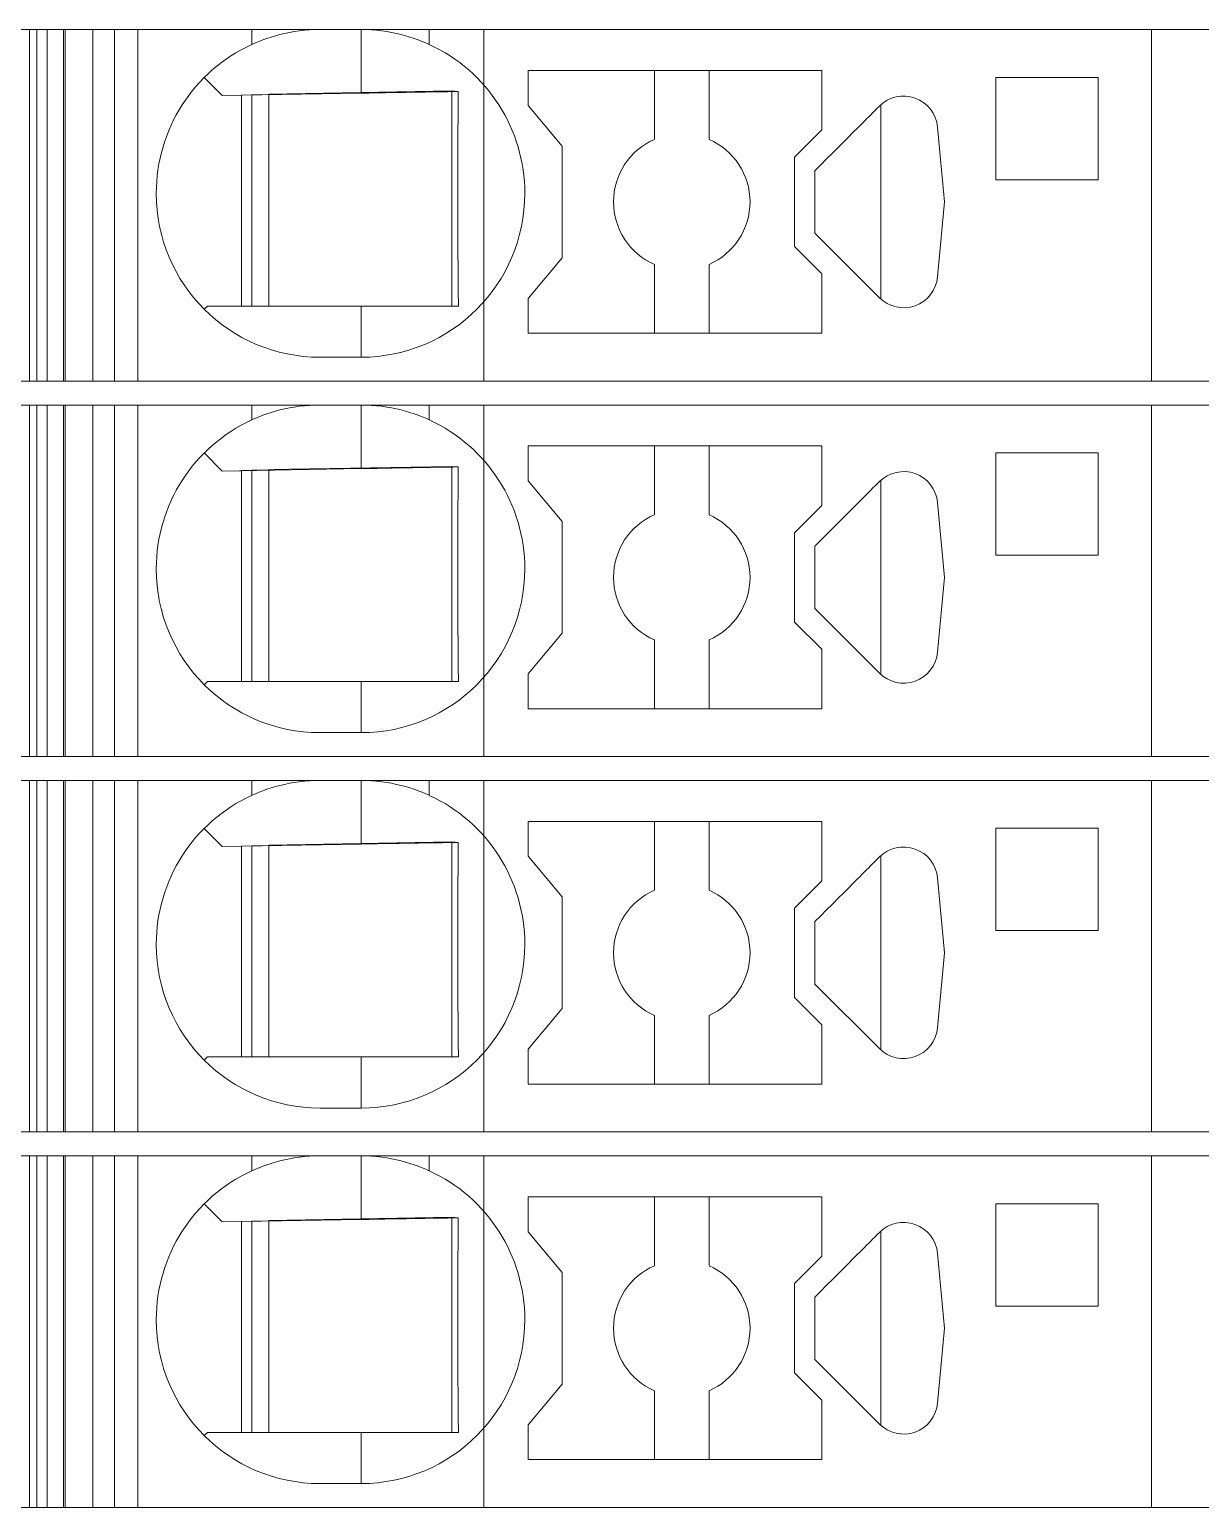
# Model space of a CAD drawing. Header units: millimetres. Extents: x 0 to 1680, y 0 to 1188.
# Drawn here: x 892.89 to 910.05, y 263.35 to 285 of the extents above; entities that cross this region are included whole.
import ezdxf
from ezdxf.enums import TextEntityAlignment as Align

# ---------------------------------------------------------------- set-up
doc = ezdxf.new("R2010")
doc.units = ezdxf.units.MM
for name, color, linetype, lineweight in [('EPLAN309', 5, 'Continuous', 5), ('EPLAN493', 5, 'Continuous', 5), ('MAIN-1', 7, 'Continuous', 5), ('MAIN-2', 7, 'Continuous', 5)]:
    doc.layers.add(name, color=color, linetype=linetype, lineweight=lineweight)
doc.styles.add('Tahoma', font='')
doc.styles.get('Tahoma').set_extended_font_data('Tahoma')

# ---------------------------------------------------------------- blocks, each defined once
blk = doc.blocks.new('EPLSYM_LibrarySPECIAL_Symbol12_Variant0_Placement8_22')
at = {"layer": 'EPLAN309', "lineweight": 13, "ltscale": 16}
blk.add_lwpolyline([(0, -5.15), (68.15, -5.15), (68.15, 0), (0, 0)], close=True, dxfattribs=at)
at = {"layer": 'EPLAN493', "color": 5, "style": 'Tahoma'}
blk.add_attdef('17_20450', text='', height=2.3478, dxfattribs=at).set_placement((0, -21.83478), align=Align.MIDDLE_RIGHT)
blk = doc.blocks.new('EPLSYM_LibrarySPECIAL_Symbol12_Variant0_Placement8_23')
at = {"layer": 'EPLAN309', "lineweight": 13, "ltscale": 16}
blk.add_lwpolyline([(0, -5.15), (68.15, -5.15), (68.15, 0), (0, 0)], close=True, dxfattribs=at)
at = {"layer": 'EPLAN493', "color": 5, "style": 'Tahoma'}
blk.add_attdef('17_20450', text='', height=2.3478, dxfattribs=at).set_placement((0, -21.83478), align=Align.MIDDLE_RIGHT)
blk = doc.blocks.new('EPLSYM_LibrarySPECIAL_Symbol12_Variant0_Placement8_24')
at = {"layer": 'EPLAN309', "lineweight": 13, "ltscale": 16}
blk.add_lwpolyline([(0, -5.15), (68.15, -5.15), (68.15, 0), (0, 0)], close=True, dxfattribs=at)
at = {"layer": 'EPLAN493', "color": 5, "style": 'Tahoma'}
blk.add_attdef('17_20450', text='', height=2.3478, dxfattribs=at).set_placement((0, -21.83478), align=Align.MIDDLE_RIGHT)
blk = doc.blocks.new('EPLSYM_LibrarySPECIAL_Symbol12_Variant0_Placement8_25')
at = {"layer": 'EPLAN309', "lineweight": 13, "ltscale": 16}
blk.add_lwpolyline([(0, -5.15), (68.15, -5.15), (68.15, 0), (0, 0)], close=True, dxfattribs=at)
at = {"layer": 'EPLAN493', "color": 5, "style": 'Tahoma'}
blk.add_attdef('17_20450', text='', height=2.3478, dxfattribs=at).set_placement((0, -21.83478), align=Align.MIDDLE_RIGHT)

msp = doc.modelspace()

# ---------------------------------------------------------------- linework, layer by layer
at = {"layer": 'MAIN-1'}
for p, q in [((893.001, 285), (892.893, 285)), ((892.893, 279.85), (892.893, 285)), ((893.001, 285), (896.15, 285)), ((893.001, 279.85), (893.001, 285)), ((896.15, 285), (897.15, 285)), ((896.15, 285), (896.15, 284.782)), ((896.497, 284.909), (896.563, 284.927)), ((896.563, 284.927), (896.631, 284.943)), ((896.631, 284.943), (896.701, 284.958)), ((896.701, 284.958), (896.772, 284.97)), ((896.772, 284.97), (896.846, 284.981)), ((896.846, 284.981), (896.921, 284.989)), ((896.921, 284.989), (896.997, 284.995)), ((896.997, 284.995), (897.073, 284.999)), ((897.073, 284.999), (897.15, 285)), ((897.75, 285), (897.15, 285)), ((897.827, 284.999), (897.75, 285)), ((898.75, 285), (897.75, 285)), ((897.75, 284.068), (897.75, 285)), ((897.903, 284.995), (897.827, 284.999)), ((897.979, 284.989), (897.903, 284.995)), ((898.054, 284.981), (897.979, 284.989)), ((898.128, 284.97), (898.054, 284.981)), ((898.199, 284.958), (898.128, 284.97)), ((898.269, 284.943), (898.199, 284.958)), ((898.337, 284.927), (898.269, 284.943)), ((898.403, 284.909), (898.337, 284.927)), ((898.75, 285), (909.332, 285)), ((898.75, 285), (898.75, 284.782)), ((910.05, 285), (909.332, 285)), ((909.332, 279.85), (909.332, 285)), ((896.15, 284.782), (896.202, 284.805)), ((896.202, 284.805), (896.256, 284.827)), ((896.256, 284.827), (896.313, 284.849)), ((896.313, 284.849), (896.372, 284.87)), ((896.372, 284.87), (896.433, 284.89)), ((896.433, 284.89), (896.497, 284.909)), ((898.467, 284.89), (898.403, 284.909)), ((898.528, 284.87), (898.467, 284.89)), ((898.587, 284.849), (898.528, 284.87)), ((898.644, 284.827), (898.587, 284.849)), ((898.698, 284.805), (898.644, 284.827)), ((898.75, 284.782), (898.698, 284.805)), ((895.453, 284.297), (895.717, 284.033)), ((900.2, 284.4), (900.2, 283.889)), ((904.5, 284.4), (900.2, 284.4)), ((902.05, 284.4), (902.05, 283.392)), ((902.85, 283.392), (902.85, 284.4)), ((904.5, 283.529), (904.5, 284.4)), ((907.05, 284.3), (907.05, 282.8)), ((908.55, 284.3), (907.05, 284.3)), ((908.55, 282.8), (908.55, 284.3)), ((895.717, 284.033), (897.75, 284.068)), ((897.87, 284.07), (897.75, 284.068)), ((897.987, 284.072), (897.87, 284.07)), ((898.1, 284.074), (897.987, 284.072)), ((898.209, 284.076), (898.1, 284.074)), ((898.313, 284.078), (898.209, 284.076)), ((898.412, 284.079), (898.313, 284.078)), ((898.507, 284.081), (898.412, 284.079)), ((898.599, 284.083), (898.507, 284.081)), ((898.688, 284.084), (898.599, 284.083)), ((898.774, 284.086), (898.688, 284.084)), ((898.858, 284.087), (898.774, 284.086)), ((898.94, 284.088), (898.858, 284.087)), ((899.02, 284.09), (898.94, 284.088)), ((899.099, 284.091), (899.02, 284.09)), ((899.079, 280.95), (899.079, 284.091)), ((899.176, 284.092), (899.099, 284.091)), ((899.176, 284.022), (899.176, 284.092)), ((896, 280.95), (896, 284.038)), ((896.15, 284.04), (896.15, 280.95)), ((896.4, 280.95), (896.4, 284.045)), ((899.173, 283.803), (899.174, 283.877)), ((899.174, 283.877), (899.175, 283.95)), ((899.175, 283.95), (899.176, 284.022)), ((900.7, 283.293), (900.2, 283.889)), ((905.315, 283.847), (905.284, 283.816)), ((905.346, 283.879), (905.315, 283.847)), ((905.367, 283.898), (905.367, 281.052)), ((899.171, 283.57), (899.172, 283.649)), ((899.172, 283.649), (899.173, 283.727)), ((899.173, 283.727), (899.173, 283.803)), ((905.094, 283.626), (905.058, 283.59)), ((905.127, 283.659), (905.094, 283.626)), ((905.158, 283.691), (905.127, 283.659)), ((905.19, 283.722), (905.158, 283.691)), ((905.221, 283.753), (905.19, 283.722)), ((905.252, 283.785), (905.221, 283.753)), ((905.284, 283.816), (905.252, 283.785)), ((899.169, 283.317), (899.17, 283.404)), ((899.17, 283.488), (899.171, 283.57)), ((899.17, 283.404), (899.17, 283.488)), ((904.1, 283.129), (904.5, 283.529)), ((904.902, 283.434), (904.823, 283.356)), ((904.943, 283.475), (904.902, 283.434)), ((904.983, 283.515), (904.943, 283.475)), ((905.021, 283.553), (904.983, 283.515)), ((905.058, 283.59), (905.021, 283.553)), ((906.302, 282.475), (906.198, 283.572)), ((899.168, 283.132), (899.169, 283.226)), ((899.169, 283.226), (899.169, 283.317)), ((900.7, 281.657), (900.7, 283.293)), ((904.658, 283.19), (904.572, 283.104)), ((904.742, 283.274), (904.658, 283.19)), ((904.823, 283.356), (904.742, 283.274)), ((899.167, 282.931), (899.168, 283.034)), ((899.168, 283.034), (899.168, 283.132)), ((904.1, 283.129), (904.1, 281.821)), ((904.486, 283.018), (904.4, 282.932)), ((904.572, 283.104), (904.486, 283.018)), ((899.167, 282.824), (899.167, 282.931)), ((899.167, 282.713), (899.167, 282.824)), ((904.4, 282.802), (904.4, 282.932)), ((904.4, 282.671), (904.4, 282.802)), ((907.05, 282.8), (908.55, 282.8)), ((899.167, 282.6), (899.167, 282.713)), ((899.167, 282.479), (899.167, 282.6)), ((904.4, 282.54), (904.4, 282.671)), ((904.4, 282.41), (904.4, 282.54)), ((899.167, 282.361), (899.167, 282.479)), ((899.167, 282.247), (899.167, 282.361)), ((904.4, 282.279), (904.4, 282.41)), ((906.198, 281.378), (906.302, 282.475)), ((899.168, 282.138), (899.167, 282.247)), ((899.168, 282.034), (899.168, 282.138)), ((904.4, 282.148), (904.4, 282.279)), ((904.4, 282.018), (904.4, 282.148)), ((899.169, 281.934), (899.168, 282.034)), ((899.169, 281.839), (899.169, 281.934)), ((904.4, 282.018), (905.346, 281.071)), ((899.17, 281.748), (899.169, 281.839)), ((899.171, 281.659), (899.17, 281.748)), ((904.5, 281.421), (904.1, 281.821)), ((899.172, 281.573), (899.171, 281.659)), ((899.172, 281.49), (899.172, 281.573)), ((899.173, 281.408), (899.172, 281.49)), ((900.2, 281.061), (900.7, 281.657)), ((902.05, 280.55), (902.05, 281.558)), ((902.85, 280.55), (902.85, 281.558)), ((899.174, 281.329), (899.173, 281.408)), ((899.175, 281.25), (899.174, 281.329)), ((899.176, 281.174), (899.175, 281.25)), ((904.5, 280.55), (904.5, 281.421)), ((899.176, 281.098), (899.176, 281.174)), ((899.177, 281.024), (899.176, 281.098)), ((899.178, 280.95), (899.177, 281.024)), ((900.2, 281.061), (900.2, 280.55)), ((895.5, 280.95), (895.453, 280.903)), ((895.5, 280.95), (897.75, 280.95)), ((897.75, 280.95), (897.842, 280.95)), ((897.75, 280.95), (897.75, 280.2)), ((897.842, 280.95), (897.933, 280.95)), ((897.933, 280.95), (898.023, 280.95)), ((898.023, 280.95), (898.11, 280.95)), ((898.11, 280.95), (898.195, 280.95)), ((898.195, 280.95), (898.278, 280.95)), ((898.278, 280.95), (898.358, 280.95)), ((898.358, 280.95), (898.436, 280.95)), ((898.436, 280.95), (898.511, 280.95)), ((898.511, 280.95), (898.585, 280.95)), ((898.585, 280.95), (898.657, 280.95)), ((898.657, 280.95), (898.726, 280.95)), ((898.726, 280.95), (898.795, 280.95)), ((898.795, 280.95), (898.861, 280.95)), ((898.861, 280.95), (898.927, 280.95)), ((898.927, 280.95), (898.991, 280.95)), ((898.991, 280.95), (899.055, 280.95)), ((899.055, 280.95), (899.117, 280.95)), ((899.117, 280.95), (899.178, 280.95)), ((904.5, 280.55), (900.2, 280.55)), ((897.75, 280.2), (897.15, 280.2)), ((893.001, 279.85), (892.893, 279.85)), ((893.001, 279.85), (909.332, 279.85)), ((910.05, 279.85), (909.332, 279.85)), ((893.001, 279.5), (892.893, 279.5)), ((892.893, 274.35), (892.893, 279.5)), ((893.001, 279.5), (896.15, 279.5)), ((893.001, 274.35), (893.001, 279.5)), ((896.15, 279.5), (897.15, 279.5)), ((896.15, 279.5), (896.15, 279.282)), ((896.15, 279.282), (896.202, 279.305)), ((896.202, 279.305), (896.256, 279.327)), ((896.256, 279.327), (896.313, 279.349)), ((896.313, 279.349), (896.372, 279.37)), ((896.372, 279.37), (896.433, 279.39)), ((896.433, 279.39), (896.497, 279.409)), ((896.497, 279.409), (896.563, 279.427)), ((896.563, 279.427), (896.631, 279.443)), ((896.631, 279.443), (896.701, 279.458)), ((896.701, 279.458), (896.772, 279.47)), ((896.772, 279.47), (896.846, 279.481)), ((896.846, 279.481), (896.921, 279.489)), ((896.921, 279.489), (896.997, 279.495)), ((896.997, 279.495), (897.073, 279.499)), ((897.073, 279.499), (897.15, 279.5)), ((897.75, 279.5), (897.15, 279.5)), ((897.827, 279.499), (897.75, 279.5)), ((898.75, 279.5), (897.75, 279.5)), ((897.75, 278.568), (897.75, 279.5)), ((897.903, 279.495), (897.827, 279.499)), ((897.979, 279.489), (897.903, 279.495)), ((898.054, 279.481), (897.979, 279.489)), ((898.128, 279.47), (898.054, 279.481)), ((898.199, 279.458), (898.128, 279.47)), ((898.269, 279.443), (898.199, 279.458)), ((898.337, 279.427), (898.269, 279.443)), ((898.403, 279.409), (898.337, 279.427)), ((898.467, 279.39), (898.403, 279.409)), ((898.528, 279.37), (898.467, 279.39)), ((898.587, 279.349), (898.528, 279.37)), ((898.644, 279.327), (898.587, 279.349)), ((898.698, 279.305), (898.644, 279.327)), ((898.75, 279.282), (898.698, 279.305)), ((898.75, 279.5), (909.332, 279.5)), ((898.75, 279.5), (898.75, 279.282)), ((910.05, 279.5), (909.332, 279.5)), ((909.332, 274.35), (909.332, 279.5)), ((900.2, 278.9), (900.2, 278.389)), ((904.5, 278.9), (900.2, 278.9)), ((902.05, 278.9), (902.05, 277.892)), ((902.85, 277.892), (902.85, 278.9)), ((904.5, 278.029), (904.5, 278.9)), ((895.453, 278.797), (895.717, 278.533)), ((907.05, 278.8), (907.05, 277.3)), ((908.55, 278.8), (907.05, 278.8)), ((908.55, 277.3), (908.55, 278.8)), ((895.717, 278.533), (897.75, 278.568)), ((896, 275.45), (896, 278.538)), ((896.15, 278.54), (896.15, 275.45)), ((896.4, 275.45), (896.4, 278.545)), ((897.87, 278.57), (897.75, 278.568)), ((897.987, 278.572), (897.87, 278.57)), ((898.1, 278.574), (897.987, 278.572)), ((898.209, 278.576), (898.1, 278.574)), ((898.313, 278.578), (898.209, 278.576)), ((898.412, 278.579), (898.313, 278.578)), ((898.507, 278.581), (898.412, 278.579)), ((898.599, 278.583), (898.507, 278.581)), ((898.688, 278.584), (898.599, 278.583)), ((898.774, 278.586), (898.688, 278.584)), ((898.858, 278.587), (898.774, 278.586)), ((898.94, 278.588), (898.858, 278.587)), ((899.02, 278.59), (898.94, 278.588)), ((899.099, 278.591), (899.02, 278.59)), ((899.079, 275.45), (899.079, 278.591)), ((899.176, 278.592), (899.099, 278.591)), ((899.174, 278.377), (899.175, 278.45)), ((899.175, 278.45), (899.176, 278.522)), ((899.176, 278.522), (899.176, 278.592)), ((899.172, 278.149), (899.173, 278.227)), ((899.173, 278.303), (899.174, 278.377)), ((899.173, 278.227), (899.173, 278.303)), ((900.7, 277.793), (900.2, 278.389)), ((905.19, 278.222), (905.158, 278.191)), ((905.221, 278.253), (905.19, 278.222)), ((905.252, 278.285), (905.221, 278.253)), ((905.284, 278.316), (905.252, 278.285)), ((905.315, 278.347), (905.284, 278.316)), ((905.346, 278.379), (905.315, 278.347)), ((905.367, 278.398), (905.367, 275.552)), ((899.17, 277.988), (899.171, 278.07)), ((899.17, 277.904), (899.17, 277.988)), ((899.171, 278.07), (899.172, 278.149)), ((904.1, 277.629), (904.5, 278.029)), ((904.983, 278.015), (904.943, 277.975)), ((905.021, 278.053), (904.983, 278.015)), ((905.058, 278.09), (905.021, 278.053)), ((905.094, 278.126), (905.058, 278.09)), ((905.127, 278.159), (905.094, 278.126)), ((905.158, 278.191), (905.127, 278.159)), ((906.302, 276.975), (906.198, 278.072)), ((899.169, 277.817), (899.17, 277.904)), ((899.169, 277.726), (899.169, 277.817)), ((900.7, 276.157), (900.7, 277.793)), ((904.742, 277.774), (904.658, 277.69)), ((904.823, 277.856), (904.742, 277.774)), ((904.902, 277.934), (904.823, 277.856)), ((904.943, 277.975), (904.902, 277.934)), ((899.168, 277.632), (899.169, 277.726)), ((899.168, 277.534), (899.168, 277.632)), ((904.1, 277.629), (904.1, 276.321)), ((904.572, 277.604), (904.486, 277.518)), ((904.658, 277.69), (904.572, 277.604)), ((899.167, 277.431), (899.168, 277.534)), ((899.167, 277.324), (899.167, 277.431)), ((904.486, 277.518), (904.4, 277.432)), ((904.4, 277.302), (904.4, 277.432)), ((899.167, 277.213), (899.167, 277.324)), ((899.167, 277.1), (899.167, 277.213)), ((904.4, 277.171), (904.4, 277.302)), ((904.4, 277.04), (904.4, 277.171)), ((907.05, 277.3), (908.55, 277.3)), ((899.167, 276.979), (899.167, 277.1)), ((899.167, 276.861), (899.167, 276.979)), ((904.4, 276.91), (904.4, 277.04)), ((904.4, 276.779), (904.4, 276.91)), ((906.198, 275.878), (906.302, 276.975)), ((899.167, 276.747), (899.167, 276.861)), ((899.168, 276.638), (899.167, 276.747)), ((904.4, 276.648), (904.4, 276.779)), ((899.168, 276.534), (899.168, 276.638)), ((899.169, 276.434), (899.168, 276.534)), ((904.4, 276.518), (904.4, 276.648)), ((904.4, 276.518), (905.346, 275.571)), ((899.169, 276.339), (899.169, 276.434)), ((899.17, 276.248), (899.169, 276.339)), ((904.5, 275.921), (904.1, 276.321)), ((899.171, 276.159), (899.17, 276.248)), ((899.172, 276.073), (899.171, 276.159)), ((899.172, 275.99), (899.172, 276.073)), ((900.2, 275.561), (900.7, 276.157)), ((902.05, 275.05), (902.05, 276.058)), ((902.85, 275.05), (902.85, 276.058)), ((899.173, 275.908), (899.172, 275.99)), ((899.174, 275.829), (899.173, 275.908)), ((899.175, 275.75), (899.174, 275.829)), ((904.5, 275.05), (904.5, 275.921)), ((899.176, 275.674), (899.175, 275.75)), ((899.176, 275.598), (899.176, 275.674)), ((895.5, 275.45), (895.453, 275.403)), ((895.5, 275.45), (897.75, 275.45)), ((897.75, 275.45), (897.842, 275.45)), ((897.75, 275.45), (897.75, 274.7)), ((897.842, 275.45), (897.933, 275.45)), ((897.933, 275.45), (898.023, 275.45)), ((898.023, 275.45), (898.11, 275.45)), ((898.11, 275.45), (898.195, 275.45)), ((898.195, 275.45), (898.278, 275.45)), ((898.278, 275.45), (898.358, 275.45)), ((898.358, 275.45), (898.436, 275.45)), ((898.436, 275.45), (898.511, 275.45)), ((898.511, 275.45), (898.585, 275.45)), ((898.585, 275.45), (898.657, 275.45)), ((898.657, 275.45), (898.726, 275.45)), ((898.726, 275.45), (898.795, 275.45)), ((898.795, 275.45), (898.861, 275.45)), ((898.861, 275.45), (898.927, 275.45)), ((898.927, 275.45), (898.991, 275.45)), ((898.991, 275.45), (899.055, 275.45)), ((899.055, 275.45), (899.117, 275.45)), ((899.117, 275.45), (899.178, 275.45)), ((899.177, 275.524), (899.176, 275.598)), ((899.178, 275.45), (899.177, 275.524)), ((900.2, 275.561), (900.2, 275.05)), ((904.5, 275.05), (900.2, 275.05)), ((897.75, 274.7), (897.15, 274.7)), ((893.001, 274.35), (892.893, 274.35)), ((893.001, 274.35), (909.332, 274.35)), ((910.05, 274.35), (909.332, 274.35)), ((893.001, 274), (892.893, 274)), ((892.893, 268.85), (892.893, 274)), ((893.001, 274), (896.15, 274)), ((893.001, 268.85), (893.001, 274)), ((896.15, 274), (897.15, 274)), ((896.15, 274), (896.15, 273.782)), ((896.372, 273.87), (896.433, 273.89)), ((896.433, 273.89), (896.497, 273.909)), ((896.497, 273.909), (896.563, 273.927)), ((896.563, 273.927), (896.631, 273.943)), ((896.631, 273.943), (896.701, 273.958)), ((896.701, 273.958), (896.772, 273.97)), ((896.772, 273.97), (896.846, 273.981)), ((896.846, 273.981), (896.921, 273.989)), ((896.921, 273.989), (896.997, 273.995)), ((896.997, 273.995), (897.073, 273.999)), ((897.073, 273.999), (897.15, 274)), ((897.75, 274), (897.15, 274)), ((897.827, 273.999), (897.75, 274)), ((898.75, 274), (897.75, 274)), ((897.75, 273.068), (897.75, 274)), ((897.903, 273.995), (897.827, 273.999)), ((897.979, 273.989), (897.903, 273.995)), ((898.054, 273.981), (897.979, 273.989)), ((898.128, 273.97), (898.054, 273.981)), ((898.199, 273.958), (898.128, 273.97)), ((898.269, 273.943), (898.199, 273.958)), ((898.337, 273.927), (898.269, 273.943)), ((898.403, 273.909), (898.337, 273.927)), ((898.467, 273.89), (898.403, 273.909)), ((898.528, 273.87), (898.467, 273.89)), ((898.75, 274), (909.332, 274)), ((898.75, 274), (898.75, 273.782)), ((910.05, 274), (909.332, 274)), ((909.332, 268.85), (909.332, 274)), ((896.15, 273.782), (896.202, 273.805)), ((896.202, 273.805), (896.256, 273.827)), ((896.256, 273.827), (896.313, 273.849)), ((896.313, 273.849), (896.372, 273.87)), ((898.587, 273.849), (898.528, 273.87)), ((898.644, 273.827), (898.587, 273.849)), ((898.698, 273.805), (898.644, 273.827)), ((898.75, 273.782), (898.698, 273.805)), ((895.453, 273.297), (895.717, 273.033)), ((900.2, 273.4), (900.2, 272.889)), ((904.5, 273.4), (900.2, 273.4)), ((902.05, 273.4), (902.05, 272.392)), ((902.85, 272.392), (902.85, 273.4)), ((904.5, 272.529), (904.5, 273.4)), ((907.05, 273.3), (907.05, 271.8)), ((908.55, 273.3), (907.05, 273.3)), ((908.55, 271.8), (908.55, 273.3)), ((895.717, 273.033), (897.75, 273.068)), ((896, 269.95), (896, 273.038)), ((896.15, 273.04), (896.15, 269.95)), ((896.4, 269.95), (896.4, 273.045)), ((897.87, 273.07), (897.75, 273.068)), ((897.987, 273.072), (897.87, 273.07)), ((898.1, 273.074), (897.987, 273.072)), ((898.209, 273.076), (898.1, 273.074)), ((898.313, 273.078), (898.209, 273.076)), ((898.412, 273.079), (898.313, 273.078)), ((898.507, 273.081), (898.412, 273.079)), ((898.599, 273.083), (898.507, 273.081)), ((898.688, 273.084), (898.599, 273.083)), ((898.774, 273.086), (898.688, 273.084)), ((898.858, 273.087), (898.774, 273.086)), ((898.94, 273.088), (898.858, 273.087)), ((899.02, 273.09), (898.94, 273.088)), ((899.099, 273.091), (899.02, 273.09)), ((899.079, 269.95), (899.079, 273.091)), ((899.176, 273.092), (899.099, 273.091)), ((899.175, 272.95), (899.176, 273.022)), ((899.176, 273.022), (899.176, 273.092)), ((899.173, 272.803), (899.174, 272.877)), ((899.173, 272.727), (899.173, 272.803)), ((899.174, 272.877), (899.175, 272.95)), ((900.7, 272.293), (900.2, 272.889)), ((905.284, 272.816), (905.252, 272.785)), ((905.315, 272.847), (905.284, 272.816)), ((905.346, 272.879), (905.315, 272.847)), ((905.367, 272.898), (905.367, 270.052)), ((899.171, 272.57), (899.172, 272.649)), ((899.172, 272.649), (899.173, 272.727)), ((905.058, 272.59), (905.021, 272.553)), ((905.094, 272.626), (905.058, 272.59)), ((905.127, 272.659), (905.094, 272.626)), ((905.158, 272.691), (905.127, 272.659)), ((905.19, 272.722), (905.158, 272.691)), ((905.221, 272.753), (905.19, 272.722)), ((905.252, 272.785), (905.221, 272.753)), ((899.169, 272.317), (899.17, 272.404)), ((899.17, 272.488), (899.171, 272.57)), ((899.17, 272.404), (899.17, 272.488)), ((904.1, 272.129), (904.5, 272.529)), ((904.902, 272.434), (904.823, 272.356)), ((904.943, 272.475), (904.902, 272.434)), ((904.983, 272.515), (904.943, 272.475)), ((905.021, 272.553), (904.983, 272.515)), ((906.302, 271.475), (906.198, 272.572)), ((899.168, 272.132), (899.169, 272.226)), ((899.169, 272.226), (899.169, 272.317)), ((900.7, 270.657), (900.7, 272.293)), ((904.658, 272.19), (904.572, 272.104)), ((904.742, 272.274), (904.658, 272.19)), ((904.823, 272.356), (904.742, 272.274)), ((899.167, 271.931), (899.168, 272.034)), ((899.167, 271.824), (899.167, 271.931)), ((899.168, 272.034), (899.168, 272.132)), ((904.1, 272.129), (904.1, 270.821)), ((904.486, 272.018), (904.4, 271.932)), ((904.4, 271.802), (904.4, 271.932)), ((904.572, 272.104), (904.486, 272.018)), ((899.167, 271.713), (899.167, 271.824)), ((899.167, 271.6), (899.167, 271.713)), ((904.4, 271.671), (904.4, 271.802)), ((907.05, 271.8), (908.55, 271.8)), ((899.167, 271.479), (899.167, 271.6)), ((904.4, 271.54), (904.4, 271.671)), ((904.4, 271.41), (904.4, 271.54)), ((899.167, 271.361), (899.167, 271.479)), ((899.167, 271.247), (899.167, 271.361)), ((904.4, 271.279), (904.4, 271.41)), ((904.4, 271.148), (904.4, 271.279)), ((906.198, 270.378), (906.302, 271.475)), ((899.168, 271.138), (899.167, 271.247)), ((899.168, 271.034), (899.168, 271.138)), ((904.4, 271.018), (904.4, 271.148)), ((899.169, 270.934), (899.168, 271.034)), ((899.169, 270.839), (899.169, 270.934)), ((904.4, 271.018), (905.346, 270.071)), ((899.17, 270.748), (899.169, 270.839)), ((899.171, 270.659), (899.17, 270.748)), ((899.172, 270.573), (899.171, 270.659)), ((900.2, 270.061), (900.7, 270.657)), ((904.5, 270.421), (904.1, 270.821)), ((899.172, 270.49), (899.172, 270.573)), ((899.173, 270.408), (899.172, 270.49)), ((902.05, 269.55), (902.05, 270.558)), ((902.85, 269.55), (902.85, 270.558)), ((904.5, 269.55), (904.5, 270.421)), ((899.174, 270.329), (899.173, 270.408)), ((899.175, 270.25), (899.174, 270.329)), ((899.176, 270.174), (899.175, 270.25)), ((899.176, 270.098), (899.176, 270.174)), ((899.177, 270.024), (899.176, 270.098)), ((899.178, 269.95), (899.177, 270.024)), ((900.2, 270.061), (900.2, 269.55)), ((895.5, 269.95), (895.453, 269.903)), ((895.5, 269.95), (897.75, 269.95)), ((897.75, 269.95), (897.842, 269.95)), ((897.75, 269.95), (897.75, 269.2)), ((897.842, 269.95), (897.933, 269.95)), ((897.933, 269.95), (898.023, 269.95)), ((898.023, 269.95), (898.11, 269.95)), ((898.11, 269.95), (898.195, 269.95)), ((898.195, 269.95), (898.278, 269.95)), ((898.278, 269.95), (898.358, 269.95)), ((898.358, 269.95), (898.436, 269.95)), ((898.436, 269.95), (898.511, 269.95)), ((898.511, 269.95), (898.585, 269.95)), ((898.585, 269.95), (898.657, 269.95)), ((898.657, 269.95), (898.726, 269.95)), ((898.726, 269.95), (898.795, 269.95)), ((898.795, 269.95), (898.861, 269.95)), ((898.861, 269.95), (898.927, 269.95)), ((898.927, 269.95), (898.991, 269.95)), ((898.991, 269.95), (899.055, 269.95)), ((899.055, 269.95), (899.117, 269.95)), ((899.117, 269.95), (899.178, 269.95)), ((904.5, 269.55), (900.2, 269.55)), ((897.75, 269.2), (897.15, 269.2)), ((893.001, 268.85), (892.893, 268.85)), ((893.001, 268.85), (909.332, 268.85)), ((910.05, 268.85), (909.332, 268.85)), ((893.001, 268.5), (892.893, 268.5)), ((892.893, 263.35), (892.893, 268.5)), ((893.001, 268.5), (896.15, 268.5)), ((893.001, 263.35), (893.001, 268.5)), ((896.15, 268.5), (897.15, 268.5)), ((896.15, 268.5), (896.15, 268.282)), ((896.701, 268.458), (896.772, 268.47)), ((896.772, 268.47), (896.846, 268.481)), ((896.846, 268.481), (896.921, 268.489)), ((896.921, 268.489), (896.997, 268.495)), ((896.997, 268.495), (897.073, 268.499)), ((897.073, 268.499), (897.15, 268.5)), ((897.75, 268.5), (897.15, 268.5)), ((897.827, 268.499), (897.75, 268.5)), ((898.75, 268.5), (897.75, 268.5)), ((897.75, 267.568), (897.75, 268.5)), ((897.903, 268.495), (897.827, 268.499)), ((897.979, 268.489), (897.903, 268.495)), ((898.054, 268.481), (897.979, 268.489)), ((898.128, 268.47), (898.054, 268.481)), ((898.199, 268.458), (898.128, 268.47)), ((898.75, 268.5), (909.332, 268.5)), ((898.75, 268.5), (898.75, 268.282)), ((910.05, 268.5), (909.332, 268.5)), ((909.332, 263.35), (909.332, 268.5)), ((896.15, 268.282), (896.202, 268.305)), ((896.202, 268.305), (896.256, 268.327)), ((896.256, 268.327), (896.313, 268.349)), ((896.313, 268.349), (896.372, 268.37)), ((896.372, 268.37), (896.433, 268.39)), ((896.433, 268.39), (896.497, 268.409)), ((896.497, 268.409), (896.563, 268.427)), ((896.563, 268.427), (896.631, 268.443)), ((896.631, 268.443), (896.701, 268.458)), ((898.269, 268.443), (898.199, 268.458)), ((898.337, 268.427), (898.269, 268.443)), ((898.403, 268.409), (898.337, 268.427)), ((898.467, 268.39), (898.403, 268.409)), ((898.528, 268.37), (898.467, 268.39)), ((898.587, 268.349), (898.528, 268.37)), ((898.644, 268.327), (898.587, 268.349)), ((898.698, 268.305), (898.644, 268.327)), ((898.75, 268.282), (898.698, 268.305)), ((900.2, 267.9), (900.2, 267.389)), ((904.5, 267.9), (900.2, 267.9)), ((902.05, 267.9), (902.05, 266.892)), ((902.85, 266.892), (902.85, 267.9)), ((904.5, 267.029), (904.5, 267.9)), ((895.453, 267.797), (895.717, 267.533)), ((907.05, 267.8), (907.05, 266.3)), ((908.55, 267.8), (907.05, 267.8)), ((908.55, 266.3), (908.55, 267.8)), ((895.717, 267.533), (897.75, 267.568)), ((896, 264.45), (896, 267.538)), ((896.15, 267.54), (896.15, 264.45)), ((896.4, 264.45), (896.4, 267.545)), ((897.87, 267.57), (897.75, 267.568)), ((897.987, 267.572), (897.87, 267.57)), ((898.1, 267.574), (897.987, 267.572)), ((898.209, 267.576), (898.1, 267.574)), ((898.313, 267.578), (898.209, 267.576)), ((898.412, 267.579), (898.313, 267.578)), ((898.507, 267.581), (898.412, 267.579)), ((898.599, 267.583), (898.507, 267.581)), ((898.688, 267.584), (898.599, 267.583)), ((898.774, 267.586), (898.688, 267.584)), ((898.858, 267.587), (898.774, 267.586)), ((898.94, 267.588), (898.858, 267.587)), ((899.02, 267.59), (898.94, 267.588)), ((899.099, 267.591), (899.02, 267.59)), ((899.079, 264.45), (899.079, 267.591)), ((899.176, 267.592), (899.099, 267.591)), ((899.174, 267.377), (899.175, 267.45)), ((899.175, 267.45), (899.176, 267.522)), ((899.176, 267.522), (899.176, 267.592)), ((900.7, 266.793), (900.2, 267.389)), ((905.346, 267.379), (905.315, 267.347)), ((905.367, 267.398), (905.367, 264.552)), ((899.172, 267.149), (899.173, 267.227)), ((899.173, 267.303), (899.174, 267.377)), ((899.173, 267.227), (899.173, 267.303)), ((905.158, 267.191), (905.127, 267.159)), ((905.19, 267.222), (905.158, 267.191)), ((905.221, 267.253), (905.19, 267.222)), ((905.252, 267.285), (905.221, 267.253)), ((905.284, 267.316), (905.252, 267.285)), ((905.315, 267.347), (905.284, 267.316)), ((899.17, 266.988), (899.171, 267.07)), ((899.17, 266.904), (899.17, 266.988)), ((899.171, 267.07), (899.172, 267.149)), ((904.1, 266.629), (904.5, 267.029)), ((904.943, 266.975), (904.902, 266.934)), ((904.983, 267.015), (904.943, 266.975)), ((905.021, 267.053), (904.983, 267.015)), ((905.058, 267.09), (905.021, 267.053)), ((905.094, 267.126), (905.058, 267.09)), ((905.127, 267.159), (905.094, 267.126)), ((906.302, 265.975), (906.198, 267.072)), ((899.169, 266.817), (899.17, 266.904)), ((899.169, 266.726), (899.169, 266.817)), ((900.7, 265.157), (900.7, 266.793)), ((904.742, 266.774), (904.658, 266.69)), ((904.823, 266.856), (904.742, 266.774)), ((904.902, 266.934), (904.823, 266.856)), ((899.167, 266.431), (899.168, 266.534)), ((899.168, 266.632), (899.169, 266.726)), ((899.168, 266.534), (899.168, 266.632)), ((904.1, 266.629), (904.1, 265.321)), ((904.486, 266.518), (904.4, 266.432)), ((904.572, 266.604), (904.486, 266.518)), ((904.658, 266.69), (904.572, 266.604)), ((899.167, 266.324), (899.167, 266.431)), ((899.167, 266.213), (899.167, 266.324)), ((904.4, 266.302), (904.4, 266.432)), ((904.4, 266.171), (904.4, 266.302)), ((907.05, 266.3), (908.55, 266.3)), ((899.167, 266.1), (899.167, 266.213)), ((899.167, 265.979), (899.167, 266.1)), ((904.4, 266.04), (904.4, 266.171)), ((899.167, 265.861), (899.167, 265.979)), ((904.4, 265.91), (904.4, 266.04)), ((904.4, 265.779), (904.4, 265.91)), ((906.198, 264.878), (906.302, 265.975)), ((899.167, 265.747), (899.167, 265.861)), ((899.168, 265.638), (899.167, 265.747)), ((904.4, 265.648), (904.4, 265.779)), ((904.4, 265.518), (904.4, 265.648)), ((899.168, 265.534), (899.168, 265.638)), ((899.169, 265.434), (899.168, 265.534)), ((899.169, 265.339), (899.169, 265.434)), ((904.4, 265.518), (905.346, 264.571)), ((899.17, 265.248), (899.169, 265.339)), ((899.171, 265.159), (899.17, 265.248)), ((904.5, 264.921), (904.1, 265.321)), ((899.172, 265.073), (899.171, 265.159)), ((899.172, 264.99), (899.172, 265.073)), ((900.2, 264.561), (900.7, 265.157)), ((902.05, 264.05), (902.05, 265.058)), ((902.85, 264.05), (902.85, 265.058)), ((899.173, 264.908), (899.172, 264.99)), ((899.174, 264.829), (899.173, 264.908)), ((899.175, 264.75), (899.174, 264.829)), ((904.5, 264.05), (904.5, 264.921)), ((899.176, 264.674), (899.175, 264.75)), ((899.176, 264.598), (899.176, 264.674)), ((899.177, 264.524), (899.176, 264.598)), ((895.5, 264.45), (895.453, 264.403)), ((895.5, 264.45), (897.75, 264.45)), ((897.75, 264.45), (897.842, 264.45)), ((897.75, 264.45), (897.75, 263.7)), ((897.842, 264.45), (897.933, 264.45)), ((897.933, 264.45), (898.023, 264.45)), ((898.023, 264.45), (898.11, 264.45)), ((898.11, 264.45), (898.195, 264.45)), ((898.195, 264.45), (898.278, 264.45)), ((898.278, 264.45), (898.358, 264.45)), ((898.358, 264.45), (898.436, 264.45)), ((898.436, 264.45), (898.511, 264.45)), ((898.511, 264.45), (898.585, 264.45)), ((898.585, 264.45), (898.657, 264.45)), ((898.657, 264.45), (898.726, 264.45)), ((898.726, 264.45), (898.795, 264.45)), ((898.795, 264.45), (898.861, 264.45)), ((898.861, 264.45), (898.927, 264.45)), ((898.927, 264.45), (898.991, 264.45)), ((898.991, 264.45), (899.055, 264.45)), ((899.055, 264.45), (899.117, 264.45)), ((899.117, 264.45), (899.178, 264.45)), ((899.178, 264.45), (899.177, 264.524)), ((900.2, 264.561), (900.2, 264.05)), ((904.5, 264.05), (900.2, 264.05)), ((897.75, 263.7), (897.15, 263.7)), ((893.001, 263.35), (892.893, 263.35)), ((893.001, 263.35), (909.332, 263.35)), ((910.05, 263.35), (909.332, 263.35))]:
    msp.add_line(p, q, dxfattribs=at)
for centre, radius, start, end in [((897.15, 282.6), 2.4, 114.6244, 180), ((897.75, 282.6), 2.4, 0, 65.3756), ((905.7, 283.525), 0.5, 5.4404, 135), ((902.45, 282.475), 1, 113.5782, 180), ((902.45, 282.475), 1, 0, 66.4218), ((897.15, 282.6), 2.4, 180, 270), ((897.75, 282.6), 2.4, 270, 0), ((902.45, 282.475), 1, 180, 246.4218), ((902.45, 282.475), 1, 293.5782, 0), ((905.7, 281.425), 0.5, 225, 354.5596), ((897.15, 277.1), 2.4, 114.6244, 180), ((897.75, 277.1), 2.4, 0, 65.3756), ((905.7, 278.025), 0.5, 5.4404, 135), ((902.45, 276.975), 1, 113.5782, 180), ((902.45, 276.975), 1, 0, 66.4218), ((897.15, 277.1), 2.4, 180, 270), ((897.75, 277.1), 2.4, 270, 0), ((902.45, 276.975), 1, 180, 246.4218), ((902.45, 276.975), 1, 293.5782, 0), ((905.7, 275.925), 0.5, 225, 354.5596), ((897.15, 271.6), 2.4, 114.6244, 180), ((897.75, 271.6), 2.4, 0, 65.3756), ((905.7, 272.525), 0.5, 5.4404, 135), ((902.45, 271.475), 1, 113.5782, 180), ((902.45, 271.475), 1, 0, 66.4218), ((897.15, 271.6), 2.4, 180, 270), ((897.75, 271.6), 2.4, 270, 0), ((902.45, 271.475), 1, 180, 246.4218), ((902.45, 271.475), 1, 293.5782, 0), ((905.7, 270.425), 0.5, 225, 354.5596), ((897.15, 266.1), 2.4, 114.6244, 180), ((897.75, 266.1), 2.4, 0, 65.3756), ((905.7, 267.025), 0.5, 5.4404, 135), ((902.45, 265.975), 1, 113.5782, 180), ((902.45, 265.975), 1, 0, 66.4218), ((897.15, 266.1), 2.4, 180, 270), ((897.75, 266.1), 2.4, 270, 0), ((902.45, 265.975), 1, 180, 246.4218), ((902.45, 265.975), 1, 293.5782, 0), ((905.7, 264.925), 0.5, 225, 354.5596)]:
    msp.add_arc(centre, radius, start, end, dxfattribs=at)
at = {"layer": 'MAIN-2'}
for p, q in [((893.15, 285), (893.15, 279.85)), ((893.389, 279.85), (893.389, 285)), ((893.417, 285), (893.417, 279.85)), ((893.82, 285), (893.82, 279.85)), ((894.136, 279.85), (894.136, 285)), ((894.481, 285), (894.481, 279.85)), ((899.55, 279.85), (899.55, 285)), ((896.4, 284.053), (899.079, 284.1)), ((896.4, 284.048), (896.4, 284.053)), ((899.079, 284.1), (899.176, 284.092)), ((899.079, 284.091), (899.079, 284.1)), ((895.717, 284.033), (896, 284.038)), ((896.15, 284.042), (896, 284.039)), ((896, 284.039), (896, 284.038)), ((896, 284.038), (896, 284.038)), ((896.4, 284.048), (896.15, 284.043)), ((896.15, 284.042), (896.15, 284.043)), ((896.15, 284.042), (896.15, 284.04)), ((896.4, 284.045), (896.4, 284.048)), ((896.15, 280.95), (896.15, 280.95)), ((896.4, 280.95), (896.4, 280.95)), ((893.15, 279.5), (893.15, 274.35)), ((893.389, 274.35), (893.389, 279.5)), ((893.417, 279.5), (893.417, 274.35)), ((893.82, 279.5), (893.82, 274.35)), ((894.136, 274.35), (894.136, 279.5)), ((894.481, 279.5), (894.481, 274.35)), ((899.55, 274.35), (899.55, 279.5)), ((895.717, 278.533), (896, 278.538)), ((896.15, 278.542), (896, 278.539)), ((896, 278.539), (896, 278.538)), ((896, 278.538), (896, 278.538)), ((896.4, 278.548), (896.15, 278.543)), ((896.15, 278.542), (896.15, 278.543)), ((896.15, 278.542), (896.15, 278.54)), ((896.4, 278.553), (899.079, 278.6)), ((896.4, 278.548), (896.4, 278.553)), ((896.4, 278.545), (896.4, 278.548)), ((899.079, 278.6), (899.176, 278.592)), ((899.079, 278.591), (899.079, 278.6)), ((896.15, 275.45), (896.15, 275.45)), ((896.4, 275.45), (896.4, 275.45)), ((893.15, 274), (893.15, 268.85)), ((893.389, 268.85), (893.389, 274)), ((893.417, 274), (893.417, 268.85)), ((893.82, 274), (893.82, 268.85)), ((894.136, 268.85), (894.136, 274)), ((894.481, 274), (894.481, 268.85)), ((899.55, 268.85), (899.55, 274)), ((895.717, 273.033), (896, 273.038)), ((896.15, 273.042), (896, 273.039)), ((896, 273.039), (896, 273.038)), ((896, 273.038), (896, 273.038)), ((896.4, 273.048), (896.15, 273.043)), ((896.15, 273.042), (896.15, 273.043)), ((896.15, 273.042), (896.15, 273.04)), ((896.4, 273.053), (899.079, 273.1)), ((896.4, 273.048), (896.4, 273.053)), ((896.4, 273.045), (896.4, 273.048)), ((899.079, 273.1), (899.176, 273.092)), ((899.079, 273.091), (899.079, 273.1)), ((896.15, 269.95), (896.15, 269.95)), ((896.4, 269.95), (896.4, 269.95)), ((893.15, 268.5), (893.15, 263.35)), ((893.389, 263.35), (893.389, 268.5)), ((893.417, 268.5), (893.417, 263.35)), ((893.82, 268.5), (893.82, 263.35)), ((894.136, 263.35), (894.136, 268.5)), ((894.481, 268.5), (894.481, 263.35)), ((899.55, 263.35), (899.55, 268.5)), ((896.4, 267.553), (899.079, 267.6)), ((899.079, 267.6), (899.176, 267.592)), ((899.079, 267.591), (899.079, 267.6)), ((895.717, 267.533), (896, 267.538)), ((896.15, 267.542), (896, 267.539)), ((896, 267.539), (896, 267.538)), ((896, 267.538), (896, 267.538)), ((896.4, 267.548), (896.15, 267.543)), ((896.15, 267.542), (896.15, 267.543)), ((896.15, 267.542), (896.15, 267.54)), ((896.4, 267.548), (896.4, 267.553)), ((896.4, 267.545), (896.4, 267.548)), ((896.15, 264.45), (896.15, 264.45)), ((896.4, 264.45), (896.4, 264.45))]:
    msp.add_line(p, q, dxfattribs=at)

# ---------------------------------------------------------------- block references
for name, p in [('EPLSYM_LibrarySPECIAL_Symbol12_Variant0_Placement8_22', (874, 285)), ('EPLSYM_LibrarySPECIAL_Symbol12_Variant0_Placement8_23', (874, 279.5)), ('EPLSYM_LibrarySPECIAL_Symbol12_Variant0_Placement8_24', (874, 274)), ('EPLSYM_LibrarySPECIAL_Symbol12_Variant0_Placement8_25', (874, 268.5))]:
    msp.add_blockref(name, p)

doc.saveas('drawing.dxf')
